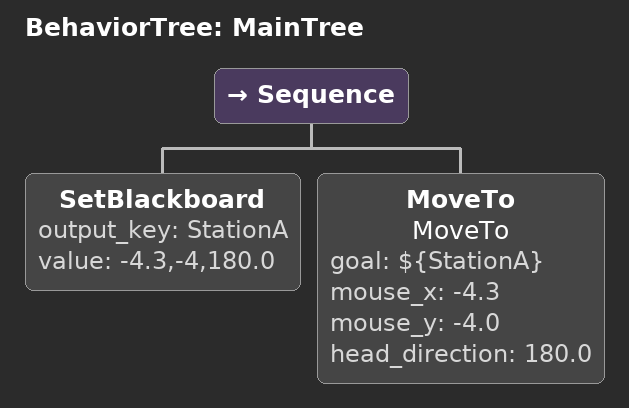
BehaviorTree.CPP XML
<root main_tree_to_execute="MainTree">
    <BehaviorTree ID="MainTree">
        <Sequence>
            <SetBlackboard output_key="StationA" value="-4.3,-4,180.0" />
            <MoveTo name="MoveTo"
                    goal="${StationA}"
                    mouse_x="-4.3"
                    mouse_y="-4.0"
                    head_direction="180.0" />
        </Sequence>
    </BehaviorTree>
</root>
